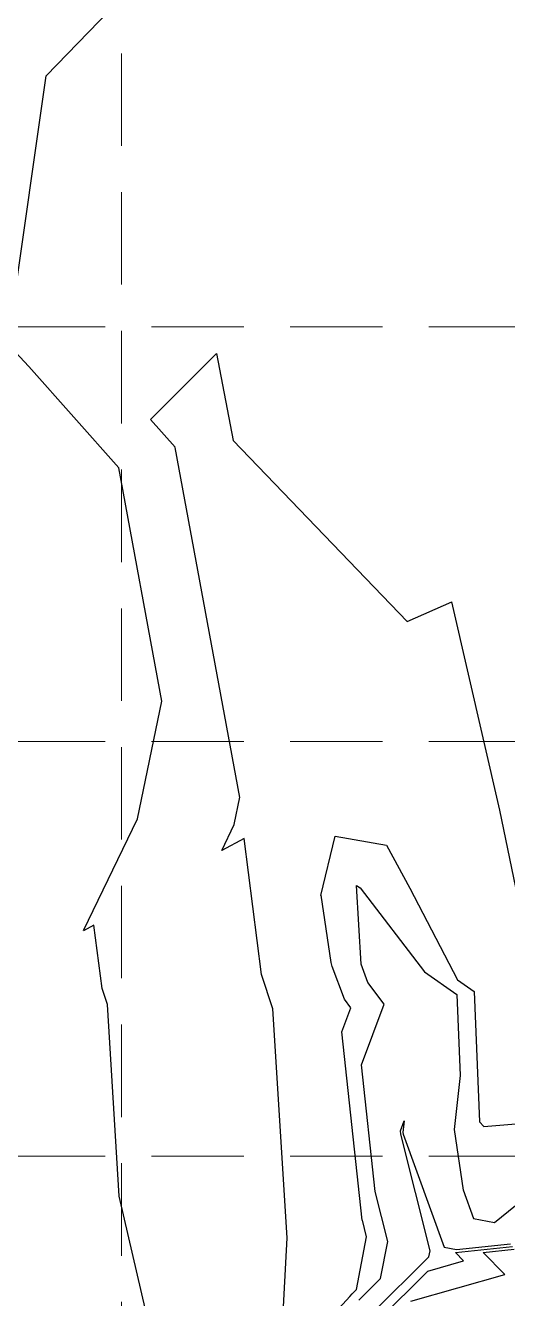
# Model space of a CAD drawing. Header units: feet. Extents: x 10084 to 13321, y 3329 to 8503.
# Drawn here: x 11764.7 to 11858.5, y 5888.4 to 6136.2 of the extents above; entities that cross this region are included whole.
import ezdxf

# ---------------------------------------------------------------- set-up
doc = ezdxf.new("R2010")
doc.units = ezdxf.units.FT
doc.header["$LTSCALE"] = 40
doc.header["$MEASUREMENT"] = 0
doc.linetypes.add('DASHED', pattern=[0.75, 0.5, -0.25])
doc.linetypes.add('HIDDEN', pattern=[0.375, 0.25, -0.125])
doc.layers.add('CONT-L', color=55, linetype='Continuous')
doc.layers.add('GRID', color=254, linetype='DASHED')

msp = doc.modelspace()

# ---------------------------------------------------------------- linework, layer by layer
at = {"layer": 'CONT-L', "color": 5}
for points, elevation in [([(11768.78, 6126.39), (11795.51, 6154.07)], 554), ([(11762.27, 6080.95), (11768.78, 6126.39)], 554), ([(11791.28, 6004.72), (11782.89, 6050.13)], 554), ([(11839, 6020.24), (11847.67, 6024.02)], 553), ([(11810.64, 5951.5), (11807.26, 5977.97)], 553), ([(11824.22, 5953.82), (11822.24, 5966.92)], 552), ([(11829.88, 5968.36), (11842.37, 5952.02)], 551), ([(11778.04, 5961.11), (11776.02, 5960.03)], 554), ([(11779.62, 5948.76), (11778.04, 5961.11)], 554), ([(11812.89, 5944.84), (11810.64, 5951.5)], 553), ([(11824.44, 5953.05), (11824.22, 5953.82)], 552), ([(11828.05, 5945.04), (11826.8, 5946.72)], 552), ([(11848.68, 5947.63), (11849.32, 5931.88)], 551), ([(11852.07, 5948.21), (11853.11, 5922.81)], 552), ([(11815.66, 5900.23), (11812.89, 5944.84)], 553), ([(11826.3, 5940.32), (11828.05, 5945.04)], 552), ([(11832.78, 5909.27), (11830.1, 5933.9)], 551), ([(11837.7, 5921.07), (11838.43, 5923.02)], 549), ([(11838.43, 5923.02), (11838.18, 5920.74)], 549), ([(11853.93, 5921.94), (11875.7, 5923.75)], 552), ([(11837.77, 5920.42), (11837.7, 5921.07)], 549), ([(11838.22, 5920.43), (11846.2, 5898.46)], 549), ([(11835.22, 5899.57), (11832.78, 5909.27)], 551), ([(11792.43, 5867.58), (11782.99, 5908.38)], 554), ([(11855.99, 5903.22), (11860.06, 5906.57)], 551), ([(11851.94, 5904.02), (11855.99, 5903.22)], 551), ([(11833.83, 5892.34), (11835.22, 5899.57)], 551), ([(11843.25, 5896.56), (11843.48, 5897.73)], 549), ([(11846.2, 5898.46), (11848.63, 5897.98)], 549), ([(11849.99, 5895.77), (11848.4, 5897.38)], 548), ([(11832.16, 5885.54), (11843.25, 5896.56)], 549), ([(11829.57, 5888.1), (11833.83, 5892.34)], 551), ([(11828.28, 5889.39), (11829.12, 5890.23)], 552), ([(11827.82, 5888.84), (11828.28, 5889.39)], 552)]:
    msp.add_lwpolyline(points, dxfattribs=dict(at, elevation=elevation))
at = {"layer": 'CONT-L', "color": 5, "extrusion": (0.73068, 0.682721, 0), "elevation": 12740.74}
msp.add_lwpolyline([(-3597.37, 554), (-3593.55, 554)], dxfattribs=at)
at = {"layer": 'CONT-L', "color": 5, "extrusion": (0.708227, -0.705984, 0), "elevation": 4071.43}
msp.add_lwpolyline([(12614.4, 553), (12632.55, 553)], dxfattribs=at)
at = {"layer": 'CONT-L', "color": 5, "extrusion": (0.98219, 0.18789, 0), "elevation": 12732.63}
msp.add_lwpolyline([(3746.76, 553), (3729.52, 553)], dxfattribs=at)
at = {"layer": 'CONT-L', "color": 5, "extrusion": (0.747882, 0.663832, 0)}
for points, elevation in [([(-3297.07, 554), (-3270.72, 554)], 12828.48), ([(-3301.38, 553), (-3294.16, 553)], 12839.32)]:
    msp.add_lwpolyline(points, dxfattribs=dict(at, elevation=elevation))
at = {"layer": 'CONT-L', "color": 5, "extrusion": (0.720444, 0.693513, 0), "elevation": 12704.45}
msp.add_lwpolyline([(-3824.41, 553), (-3873.26, 553)], dxfattribs=at)
at = {"layer": 'CONT-L', "color": 5, "extrusion": (0.983361, 0.181662, 0), "elevation": 12697.42}
msp.add_lwpolyline([(3741.6, 553), (3810.87, 553)], dxfattribs=at)
at = {"layer": 'CONT-L', "color": 5, "extrusion": (0.974657, 0.223703, 0), "elevation": 12895.01}
msp.add_lwpolyline([(3221, 553), (3179.41, 553)], dxfattribs=at)
at = {"layer": 'CONT-L', "color": 5, "extrusion": (0.978947, -0.204113, 0)}
for points, elevation in [([(8261.67, 554), (8285.06, 554)], 10317.4), ([(8264.4, 553), (8269.82, 553)], 10336.07)]:
    msp.add_lwpolyline(points, dxfattribs=dict(at, elevation=elevation))
at = {"layer": 'CONT-L', "color": 5, "extrusion": (0.901055, -0.433705, 0)}
for points, elevation in [([(10477.64, 554), (10501.82, 554)], 8025.94), ([(10503.37, 553), (10508.97, 553)], 8043.4)]:
    msp.add_lwpolyline(points, dxfattribs=dict(at, elevation=elevation))
at = {"layer": 'CONT-L', "color": 5, "extrusion": (0.979363, 0.202111, 0), "elevation": 12821.61}
msp.add_lwpolyline([(3463.58, 553), (3434.74, 553)], dxfattribs=at)
at = {"layer": 'CONT-L', "color": 5, "extrusion": (-0.470841, 0.882218, 0), "elevation": -285.47}
msp.add_lwpolyline([(-13231.25, 553), (-13226.32, 553)], dxfattribs=at)
at = {"layer": 'CONT-L', "color": 5, "extrusion": (0.97205, -0.234773, 0), "elevation": 10090.94}
msp.add_lwpolyline([(8575.68, 552), (8587.54, 552)], dxfattribs=at)
at = {"layer": 'CONT-L', "color": 5, "extrusion": (-0.176132, -0.984367, 0), "elevation": -7967.74}
msp.add_lwpolyline([(10587.16, 552), (10597.27, 552)], dxfattribs=at)
at = {"layer": 'CONT-L', "color": 5, "extrusion": (0.877745, 0.479127, 0), "elevation": 13251.67}
msp.add_lwpolyline([(-424.48, 552), (-433.98, 552)], dxfattribs=at)
at = {"layer": 'CONT-L', "color": 5, "extrusion": (0.998279, 0.058636, 0), "elevation": 12158.77}
msp.add_lwpolyline([(5249.6, 551), (5264.94, 551)], dxfattribs=at)
at = {"layer": 'CONT-L', "color": 5, "extrusion": (-0.529216, -0.848487, 0), "elevation": -11324.64}
msp.add_lwpolyline([(6878.07, 551), (6878.95, 551)], dxfattribs=at)
at = {"layer": 'CONT-L', "color": 5, "extrusion": (0.886784, 0.462184, 0), "elevation": 13257.56}
msp.add_lwpolyline([(-179.43, 552), (-199.56, 552)], dxfattribs=at)
at = {"layer": 'CONT-L', "color": 5, "extrusion": (0.936979, 0.349384, 0)}
for points, elevation in [([(1439.86, 552), (1446.61, 552)], 13159.16), ([(1441.32, 551), (1445.09, 551)], 13164.56)]:
    msp.add_lwpolyline(points, dxfattribs=dict(at, elevation=elevation))
at = {"layer": 'CONT-L', "color": 5, "extrusion": (-0.571917, -0.820311, 0)}
for points, elevation in [([(6310.37, 551), (6318.06, 551)], -11655.37), ([(6316.55, 552), (6320.5, 552)], -11657.79)]:
    msp.add_lwpolyline(points, dxfattribs=dict(at, elevation=elevation))
at = {"layer": 'CONT-L', "color": 5, "extrusion": (0.802405, 0.596779, 0), "elevation": 13044.37}
msp.add_lwpolyline([(-2291.68, 551), (-2286.41, 551)], dxfattribs=at)
at = {"layer": 'CONT-L', "color": 5, "extrusion": (0.947581, 0.319516, 0), "elevation": 13062.87}
msp.add_lwpolyline([(1869.88, 554), (1873.16, 554)], dxfattribs=at)
at = {"layer": 'CONT-L', "color": 5, "extrusion": (0.998077, 0.06199, 0), "elevation": 12126.59}
msp.add_lwpolyline([(5166.59, 554), (5203.93, 554)], dxfattribs=at)
at = {"layer": 'CONT-L', "color": 5, "extrusion": (0.93753, -0.347904, 0), "elevation": 9026.65}
msp.add_lwpolyline([(9678.95, 551), (9691.59, 551)], dxfattribs=at)
at = {"layer": 'CONT-L', "color": 5, "extrusion": (0.994124, 0.10825, 0), "elevation": 12399.84}
msp.add_lwpolyline([(4588.39, 552), (4625.22, 552)], dxfattribs=at)
at = {"layer": 'CONT-L', "color": 5, "extrusion": (0.994126, -0.10823, 0), "elevation": 11137.71}
msp.add_lwpolyline([(7179.49, 551), (7168.9, 551)], dxfattribs=at)
at = {"layer": 'CONT-L', "color": 5, "extrusion": (0.726652, 0.687005, 0), "elevation": 12682.09}
msp.add_lwpolyline([(-3839.32, 552), (-3840.52, 552)], dxfattribs=at)
at = {"layer": 'CONT-L', "color": 5, "extrusion": (0.969789, 0.243946, 0)}
for points, elevation in [([(2830.39, 549), (2853.78, 549)], 12924.4), ([(2836.07, 552), (2839.39, 552)], 12913.06)]:
    msp.add_lwpolyline(points, dxfattribs=dict(at, elevation=elevation))
at = {"layer": 'CONT-L', "color": 5, "extrusion": (0.989144, 0.146949, 0)}
for points, elevation in [([(4116.85, 549), (4116.53, 549)], 12579.71), ([(4115.99, 551), (4104.07, 551)], 12589.69)]:
    msp.add_lwpolyline(points, dxfattribs=dict(at, elevation=elevation))
at = {"layer": 'CONT-L', "color": 5, "extrusion": (0.939941, 0.341336, 0), "elevation": 13155.38}
msp.add_lwpolyline([(1509.84, 551), (1503.94, 551)], dxfattribs=at)
at = {"layer": 'CONT-L', "color": 5, "extrusion": (0.998601, -0.052884, 0), "elevation": 11487.1}
msp.add_lwpolyline([(6493.69, 553), (6516.84, 553)], dxfattribs=at)
at = {"layer": 'CONT-L', "color": 5, "extrusion": (0.982055, -0.188595, 0), "elevation": 10505.98}
msp.add_lwpolyline([(8015.44, 552), (8025.88, 552)], dxfattribs=at)
at = {"layer": 'CONT-L', "color": 5, "extrusion": (0.10702, -0.994257, 0)}
for points, elevation in [([(12411.49, 548), (12422.64, 548)], -4595.5), ([(12411.78, 549), (12422.36, 549)], -4596.07), ([(12416.89, 547), (12422.92, 547)], -4594.93)]:
    msp.add_lwpolyline(points, dxfattribs=dict(at, elevation=elevation))
at = {"layer": 'CONT-L', "color": 5, "extrusion": (0.713115, 0.701047, 0), "elevation": 12587.49}
msp.add_lwpolyline([(-4110.54, 547), (-4104.57, 547)], dxfattribs=at)
at = {"layer": 'CONT-L', "color": 5, "extrusion": (0.274481, -0.961593, 0)}
for points, elevation in [([(13005.92, 548), (13013.14, 548)], -2416.73), ([(13001.11, 547), (13020.13, 547)], -2412)]:
    msp.add_lwpolyline(points, dxfattribs=dict(at, elevation=elevation))
at = {"layer": 'CONT-L', "color": 5, "extrusion": (0.704644, -0.709561, 0), "elevation": 4163.14}
msp.add_lwpolyline([(12542.86, 548), (12556.39, 548)], dxfattribs=at)
at = {"layer": 'CONT-L', "color": 5, "extrusion": (0.737908, -0.674902, 0), "elevation": 4753.46}
msp.add_lwpolyline([(12305.96, 552), (12328.04, 552)], dxfattribs=at)
at = {"layer": 'GRID', "color": 252, "linetype": 'HIDDEN', "lineweight": 0, "ltscale": 1.8}
for p, q in [((11783.43, 3736.77), (11783.43, 8418.16)), ((10169.24, 6077.58), (13236.21, 6077.58)), ((10169.24, 5996.87), (13236.21, 5996.87)), ((10169.24, 5916.16), (13236.21, 5916.16))]:
    msp.add_line(p, q, dxfattribs=at)

doc.saveas('drawing.dxf')
